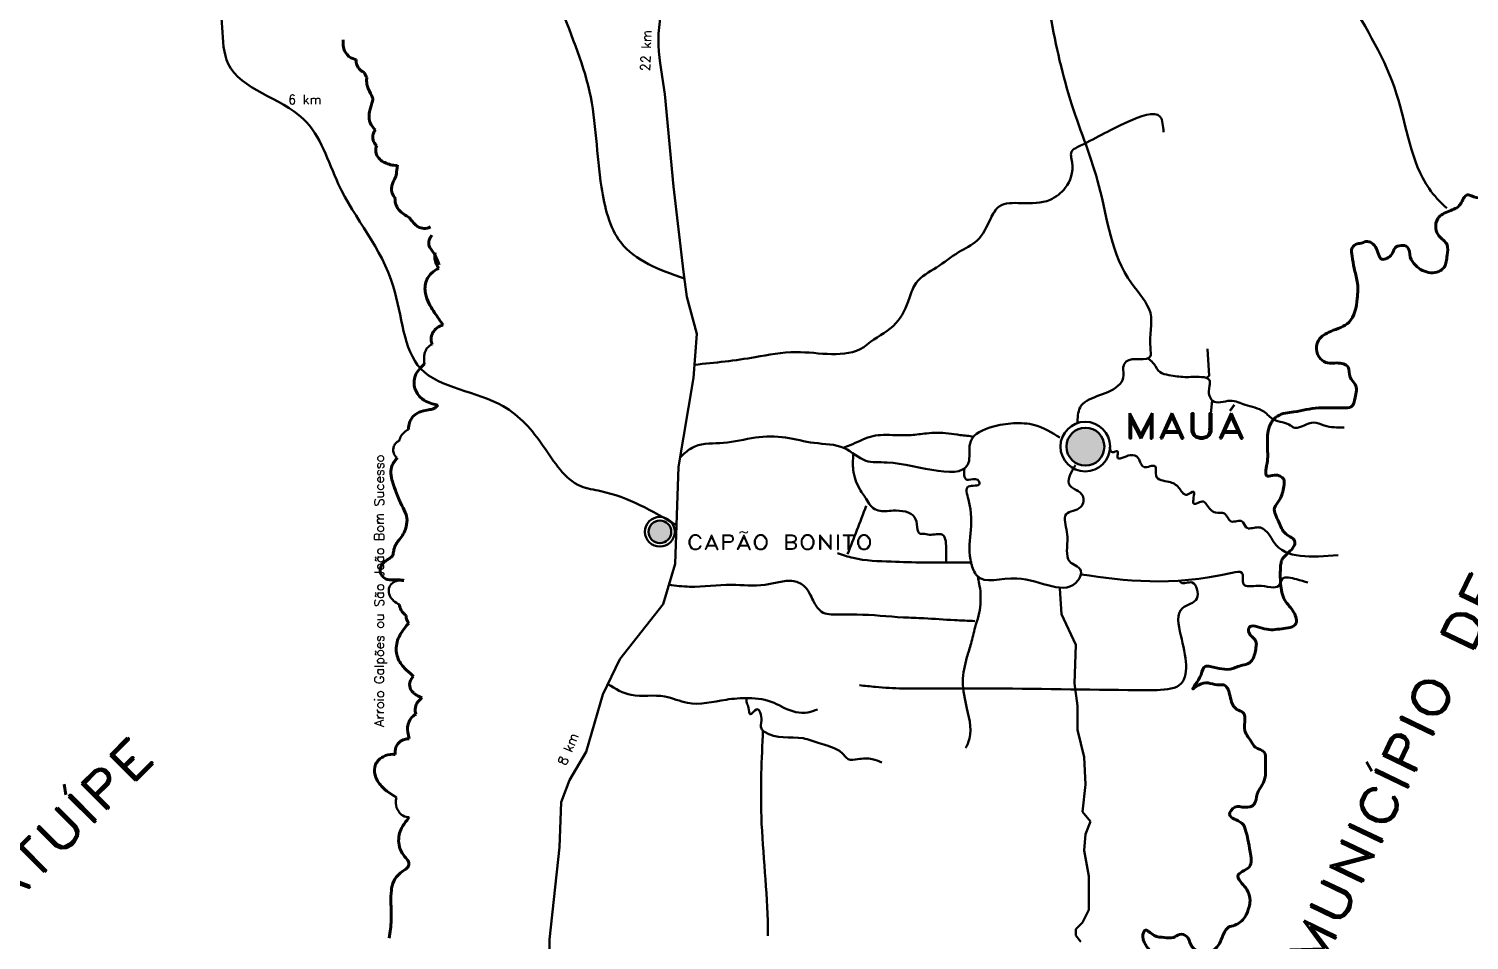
# Model space of a CAD drawing. Extents: x 15348.6 to 15438.1, y 2292.7 to 2368.6.
# Drawn here: x 15424.644 to 15428.703, y 2332.666 to 2335.233 of the extents above; entities that cross this region are included whole.
import ezdxf

# ---------------------------------------------------------------- set-up
doc = ezdxf.new("R2010")
doc.units = 0
doc.header["$LTSCALE"] = 2
doc.header["$MEASUREMENT"] = 0
doc.layers.get('0').update_dxf_attribs({"linetype": 'CONTINUOUS', "lineweight": 30})
doc.layers.add('DISTRITOS', color=1, linetype='CONTINUOUS', lineweight=40)
doc.styles.get("Standard").update_dxf_attribs({"font": 'romand.shx'})

msp = doc.modelspace()

# ---------------------------------------------------------------- hatches: boundary and pattern name
h = msp.add_hatch(color=256)
h.paths.add_polyline_path([(15427.67461660865, 2334.056286250295, 0.2379135278352119), (15427.65295365758, 2334.09923623836), (15427.6259023463, 2334.09923623836), (15427.6259023463, 2334.003084160879, 0.3886641836491266)])
h.paths.add_polyline_path([(15427.6259023463, 2334.09923623836), (15427.58946193744, 2334.09923623836, 0.2379135278351805), (15427.56779898639, 2334.056286250295, 0.4402330120910831), (15427.6259023463, 2334.003084160879)])
h.paths.add_polyline_path([(15427.6259023463, 2334.10948833971, 0.1831380799407362), (15427.58946193744, 2334.09923623836), (15427.6259023463, 2334.09923623836)])
h.paths.add_polyline_path([(15427.6259023463, 2334.10948833971), (15427.6259023463, 2334.09923623836), (15427.65295365758, 2334.09923623836, 0.1379908531525086)])
h = msp.add_hatch(color=256)
h.paths.add_polyline_path([(15426.45426954821, 2333.816349856409, 0.2379135278352119), (15426.44127177757, 2333.842119849248), (15426.42504099079, 2333.842119849248), (15426.42504099079, 2333.784428602759, 0.3886641836491266)])
h.paths.add_polyline_path([(15426.42504099079, 2333.842119849248), (15426.40317674549, 2333.842119849248, 0.2379135278351805), (15426.39017897485, 2333.816349856409, 0.4402330120910831), (15426.42504099079, 2333.784428602759)])
h.paths.add_polyline_path([(15426.42504099079, 2333.848271110058, 0.1831380799407362), (15426.40317674549, 2333.842119849248), (15426.42504099079, 2333.842119849248)])
h.paths.add_polyline_path([(15426.42504099079, 2333.848271110058), (15426.42504099079, 2333.842119849248), (15426.44127177757, 2333.842119849248, 0.1379908531525086)])

# ---------------------------------------------------------------- linework, layer by layer
for p, q in [((15426.43649312327, 2335.049156428786), (15426.42308403605, 2335.136228483872)), ((15426.46010792185, 2334.789652903085), (15426.43649312327, 2335.049156428786)), ((15426.48844576743, 2334.549022317478), (15426.46010792185, 2334.789652903085)), ((15426.49789164322, 2334.478248613355), (15426.48844576743, 2334.549022317478)), ((15426.5262294888, 2334.374447211487), (15426.49789164322, 2334.478248613355)), ((15426.51678354028, 2334.24988561337), (15426.5262294888, 2334.374447211487)), ((15427.97019748022, 2334.255907145719), (15427.96542394204, 2334.332207283361)), ((15426.47427684464, 2333.999818578747), (15426.51678354028, 2334.24988561337)), ((15427.96272248653, 2334.249933116964), (15427.97019748022, 2334.255907145719)), ((15427.9784906271, 2334.186155317359), (15427.97019748022, 2334.103306912223)), ((15426.46483089611, 2333.726160253334), (15426.47427684464, 2333.999818578747)), ((15426.431770149, 2333.612922360387), (15426.46483089611, 2333.726160253334)), ((15427.55383609421, 2333.583919104002), (15427.54930731024, 2333.656307757762)), ((15426.30897303636, 2333.457220194491), (15426.431770149, 2333.612922360387)), ((15427.59459543896, 2333.497957601169), (15427.55383609421, 2333.583919104002)), ((15427.590066655, 2333.389374683213), (15427.59459543896, 2333.497957601169)), ((15426.26174336646, 2333.358137017131), (15426.30897303636, 2333.457220194491)), ((15427.59912422293, 2333.326034637292), (15427.590066655, 2333.389374683213)), ((15426.21451369656, 2333.196678736792), (15426.26174336646, 2333.358137017131)), ((15427.59912422293, 2333.258170266557), (15427.59912422293, 2333.326034637292)), ((15427.61723950332, 2333.181257371562), (15427.59912422293, 2333.258170266557)), ((15426.16728402666, 2333.11646854159), (15426.21451369656, 2333.196678736792)), ((15427.62176835955, 2333.104344434777), (15427.61723950332, 2333.181257371562)), ((15426.14366922808, 2333.055131370609), (15426.16728402666, 2333.11646854159)), ((15427.61271071935, 2333.027431497993), (15427.62176835955, 2333.104344434777)), ((15426.13894625382, 2332.927738677949), (15426.14366922808, 2333.055131370609)), ((15427.63535478371, 2333.000285758057), (15427.61271071935, 2333.027431497993)), ((15427.62176835955, 2332.964091452072), (15427.63535478371, 2333.000285758057)), ((15427.61723950332, 2332.918848538248), (15427.62176835955, 2332.964091452072)), ((15426.11060848097, 2332.668235152248), (15426.13894625382, 2332.927738677949)), ((15427.63082592748, 2332.846459926278), (15427.61723950332, 2332.918848538248)), ((15427.63082592748, 2332.751449857396), (15427.63082592748, 2332.846459926278)), ((15427.59459543896, 2332.697158377523), (15427.61271071935, 2332.715255509621)), ((15427.61271071935, 2332.715255509621), (15427.63082592748, 2332.751449857396)), ((15427.59459543896, 2332.679061203636), (15427.59459543896, 2332.697158377523)), ((15427.60818186312, 2332.660964071538), (15427.59459543896, 2332.679061203636)), ((15426.1153313825, 2332.394576826835), (15426.11060848097, 2332.668235152248))]:
    msp.add_line(p, q)
for centre, radius in [((15427.62076393102, 2334.056554195005), 0.06983372593949355), ((15427.62120779752, 2334.056286250295), 0.05340881113119556), ((15426.42195794163, 2333.816510623235), 0.04190023556369613), ((15426.42222426153, 2333.816349856409), 0.03204528667871734)]:
    msp.add_circle(centre, radius)
msp.add_arc((15426.84267220931, 2335.200845017904), 0.424534488127235, 152.3304650294394, 188.7547670270806)
for points in [[(15428.26085607557, 2335.847539870021), (15428.18550451696, 2335.873007229889), (15428.12450941127, 2335.812073080871), (15428.02539240968, 2335.751138973641), (15427.97202175542, 2335.751138973641), (15427.88815351219, 2335.804456343585), (15427.87290475383, 2335.811464335296), (15427.80428526895, 2335.819081114371), (15427.81190964814, 2335.86478170524), (15427.81190964814, 2335.940949370619), (15427.75091454244, 2336.001883519637), (15427.65179754085, 2336.032350552357), (15427.55268053926, 2335.971416445128), (15427.51455864336, 2335.948566149693), (15427.4764366752, 2335.8800152216), (15427.46118791684, 2335.796230818936), (15427.46118791684, 2335.697212858123), (15427.499309885, 2335.621045192745), (15427.499309885, 2335.5677278228), (15427.52218302254, 2335.270673940361), (15427.58317805597, 2335.01932064879), (15427.65942192003, 2334.790817694444), (15427.75091454244, 2334.516614107439), (15427.80428526895, 2334.432829662986), (15427.80428526895, 2334.333811702172), (15427.80428526895, 2334.310961406738), (15427.73566578408, 2334.295727890377), (15427.7280414049, 2334.280494332228), (15427.7280414049, 2334.250027257719), (15427.71279264655, 2334.227176962284), (15427.60605126578, 2334.166242855055), (15427.5984268866, 2334.120542264186)], [(15427.68920193908, 2334.054599451697), (15427.69756708456, 2334.040671434872), (15427.71150896959, 2334.043457029879), (15427.71150896959, 2334.026743459837), (15427.7477579574, 2334.032314649851), (15427.77006498791, 2334.02395786483), (15427.78679527885, 2333.998887509766), (15427.8174675271, 2334.001673104774), (15427.82025593301, 2333.973817112913), (15427.85650484855, 2333.957103542871), (15427.88438869089, 2333.940389972829), (15427.90669579366, 2333.920890807779), (15427.92621449052, 2333.9292475928), (15427.92621449052, 2333.895820410926), (15427.95409826059, 2333.901391642729), (15427.96246340606, 2333.893034815919), (15427.98755884248, 2333.870750055862), (15428.01265435117, 2333.867964460855), (15428.03217297576, 2333.845679700798), (15428.06284522401, 2333.845679700798), (15428.07399877539, 2333.828966130756), (15428.10467095137, 2333.828966130756), (15428.11024769094, 2333.828966130756), (15428.13813153327, 2333.809466923917), (15428.15207349057, 2333.787182163861), (15428.33331835734, 2333.750969428769)], [(15426.96686461795, 2334.033112659426), (15426.96686461795, 2333.991257943148), (15426.98519437442, 2333.936323617586), (15427.00614264689, 2333.904932580378), (15427.01923537139, 2333.886621110664), (15427.03756512786, 2333.876157431594), (15427.07946174507, 2333.876157431594), (15427.13968804649, 2333.85784600367), (15427.14754366674, 2333.829070854887), (15427.15539928698, 2333.810759426962), (15427.16325490722, 2333.810759426962), (15427.1815846637, 2333.808143496748), (15427.21824417666, 2333.808143496748), (15427.22871831289, 2333.763672850255), (15427.22871831289, 2333.737513673476), (15427.22871831289, 2333.732281813046)], [(15426.95115337746, 2333.753209171185), (15427.0035241309, 2333.889237040878)], [(15427.60931277645, 2333.696210994613), (15428.03502135982, 2333.700735277638), (15428.06219428041, 2333.700735277638), (15428.06672306438, 2333.669065254677), (15428.10748240913, 2333.664540971653), (15428.14371296991, 2333.660016688628), (15428.16635703427, 2333.664540971653), (15428.17541467447, 2333.68263814554), (15428.21617401922, 2333.68263814554), (15428.24787572377, 2333.67358957949)], [(15426.71260733646, 2333.257354914398), (15426.70807855249, 2333.013043296762), (15426.72619376062, 2332.700867308389), (15426.72619376062, 2332.678245893267)]]:
    msp.add_spline(points, degree=3)
for points, knots in [([(15426.49099610305, 2334.529913798352), (15426.42040016432, 2334.554102329173), (15426.29712290386, 2334.600488488013), (15426.24348342157, 2334.826317754359), (15426.24275458794, 2335.059559121321), (15426.1263128442, 2335.316959966785), (15426.05824658372, 2335.578536275261), (15426.02987380788, 2335.793312147627), (15425.99599777019, 2335.90780501794), (15425.98492509966, 2335.941030820907)], [0.05370097141125501, 0.05370097141125501, 0.05370097141125501, 0.05370097141125501, 0.8348994224889744, 1.454499603248412, 2.480082285845397, 3.501962377257161, 4.582012442461687, 5.540067426309641, 5.9370794566588, 5.9370794566588, 5.9370794566588, 5.9370794566588]), ([(15428.63928079821, 2334.728569337869), (15428.62053757248, 2334.745356290971), (15428.54025777183, 2334.830210329294), (15428.51609482953, 2335.069406524784), (15428.39730339695, 2335.258700858282), (15428.30074821026, 2335.430135825265), (15428.30116690934, 2335.59878280543), (15428.2958440764, 2335.73244870189), (15428.29293577603, 2335.802499923444)], [0.4069081212601038, 0.4069081212601038, 0.4069081212601038, 0.4069081212601038, 0.6917261938683024, 1.753972072311922, 2.909610769526055, 3.230621458857567, 3.953438555079605, 4.752088590892701, 4.752088590892701, 4.752088590892701, 4.752088590892701]), ([(15426.46857589399, 2333.834656488158), (15426.40135220799, 2333.875696037605), (15426.31609466692, 2333.923757185985), (15426.16400644082, 2333.945320826911), (15426.09499646298, 2334.064236057057), (15425.97226198932, 2334.208210727107), (15425.69997883431, 2334.227268024363), (15425.69321533547, 2334.557319532547), (15425.51552999792, 2334.747039127058), (15425.44385623147, 2335.022430299763), (15425.15143518113, 2335.078634903158), (15425.21820867962, 2335.361535099813), (15425.08042988592, 2335.412944386804), (15425.015676226, 2335.437105866212)], [0.116510831778712, 0.116510831778712, 0.116510831778712, 0.116510831778712, 0.9975862801672319, 1.216534058179326, 1.7985746470835, 2.399097798110128, 3.361452440462547, 4.284265370695076, 5.518800843622384, 6.30229097230862, 7.289770348133617, 8.070407205464194, 8.76262221382009, 8.76262221382009, 8.76262221382009, 8.76262221382009]), ([(15426.51959438386, 2334.286951575382), (15426.57714302018, 2334.292722889119), (15426.67293280063, 2334.303030439602), (15426.82735977931, 2334.335401937024), (15426.9534447333, 2334.299825718222), (15427.0319613904, 2334.365670810874), (15427.09301679941, 2334.394761506468), (15427.12236943788, 2334.463897767618), (15427.14276846385, 2334.529480004548), (15427.20556089809, 2334.559762708391), (15427.25739047296, 2334.60413355414), (15427.32503974259, 2334.633940782272), (15427.34839349589, 2334.689375908159), (15427.37866526028, 2334.745068864589), (15427.44868847275, 2334.741472863774), (15427.51493424126, 2334.741122984774), (15427.57403706683, 2334.786953236729), (15427.5909779602, 2334.84026905545), (15427.57546906685, 2334.88891687252), (15427.64570801943, 2334.922576188713), (15427.70156647564, 2334.95603084384), (15427.83665826138, 2335.012310581292), (15427.84017387541, 2334.959657450454), (15427.84131223842, 2334.942608259134)], [0.09205242164664333, 0.09205242164664333, 0.09205242164664333, 0.09205242164664333, 0.7430700567469412, 1.178198589854487, 1.899841223742627, 1.989761903108711, 2.324290177853832, 2.629893127394316, 2.806932360677195, 3.076695023562424, 3.361059778551884, 3.595561379685563, 3.869977471432226, 4.024636303019423, 4.261260905721604, 4.569206613085159, 4.774254208338906, 5.053283293189748, 5.179091859864127, 5.243938230673669, 5.847241921209867, 6.193290202455632, 6.358997802031208, 6.358997802031208, 6.358997802031208, 6.358997802031208]), ([(15425.75860325854, 2334.289650719102), (15425.75845987849, 2334.29157784287), (15425.75794890997, 2334.295199454286), (15425.75750477474, 2334.303694698252), (15425.75749004501, 2334.307976533026), (15425.75858848503, 2334.316325929785), (15425.75925567338, 2334.32007877384), (15425.76245656477, 2334.328245283631), (15425.76422471878, 2334.332251148173), (15425.7713261592, 2334.339568112516), (15425.77544112133, 2334.342583831725), (15425.78013609422, 2334.344292460446)], [5.581202788110819, 5.581202788110819, 5.581202788110819, 5.581202788110819, 5.618301721359768, 5.618301721359768, 5.645104432651456, 5.645104432651456, 5.665164367573333, 5.665164367573333, 5.678974162407463, 5.678974162407463, 5.687253601711433, 5.687253601711433, 5.687253601711433, 5.687253601711433]), ([(15427.79740953555, 2334.30501331414), (15427.79853406965, 2334.304202723572), (15427.80487450864, 2334.2994535796), (15427.81745761432, 2334.287555675061), (15427.82824861536, 2334.262904900484), (15427.86323737881, 2334.256727912011), (15427.90257918086, 2334.250164250181), (15427.93759111354, 2334.254775176233), (15427.97475007249, 2334.248971307), (15427.96981856513, 2334.222559982717), (15427.96743722173, 2334.203376277696), (15427.98435662555, 2334.172218032404), (15428.02966484238, 2334.193626372439), (15428.07415083814, 2334.170298257112), (15428.12130768576, 2334.163881410858), (15428.15299847108, 2334.124123142644), (15428.18936942367, 2334.125857554536), (15428.20841057915, 2334.108227958552), (15428.23279402134, 2334.110813690922), (15428.25920445053, 2334.131452667981), (15428.30206117935, 2334.110065066879), (15428.3313562904, 2334.110215417489), (15428.35004864828, 2334.110311351839)], [0.1536526571232568, 0.1536526571232568, 0.1536526571232568, 0.1536526571232568, 0.1694101827347862, 0.2436824788226411, 0.3487048787379024, 0.4483915549514792, 0.6178407379609039, 0.7964930379002053, 0.8862703863967251, 0.9492610569211958, 1.054245665292492, 1.115477810856424, 1.304639149717621, 1.46777107658576, 1.680535737933496, 1.815063536298865, 2.004495295457185, 2.042374198768115, 2.094919121031054, 2.261063581387012, 2.380875651171626, 2.592100986110972, 2.592100986110972, 2.592100986110972, 2.592100986110972]), ([(15425.68789772412, 2334.073568551265), (15425.68863045054, 2334.077635930744), (15425.69069490109, 2334.083093680381), (15425.69541088638, 2334.090557673159), (15425.69803325705, 2334.093332302973), (15425.70633247893, 2334.100844500786), (15425.710935589, 2334.103109540469), (15425.71341758342, 2334.104711583211)], [4.330658373908729, 4.330658373908729, 4.330658373908729, 4.330658373908729, 4.347400991887826, 4.347400991887826, 4.364143609866924, 4.364143609866924, 4.405685919149124, 4.405685919149124, 4.405685919149124, 4.405685919149124]), ([(15426.47870463538, 2334.025867286725), (15426.4825336865, 2334.029618544737), (15426.49540802313, 2334.041513766705), (15426.53215330127, 2334.068574593901), (15426.60605514991, 2334.061762264178), (15426.68820831333, 2334.085631114309), (15426.77617457248, 2334.086044120215), (15426.8571751764, 2334.062282319426), (15426.94014804515, 2334.064711157362), (15426.99756988822, 2334.007982145162), (15427.1144852083, 2334.021773470185), (15427.31360306917, 2333.937651942095), (15427.28608743552, 2334.084968476156), (15427.35643881692, 2334.114398732438), (15427.41741642324, 2334.123886936652), (15427.48656143106, 2334.121089731574), (15427.52644578476, 2334.096048971892), (15427.54898622692, 2334.081897312331)], [0.3147158542140469, 0.3147158542140469, 0.3147158542140469, 0.3147158542140469, 0.3750402910219743, 0.5113246692008373, 0.8161545796484551, 1.161129749886225, 1.482515493671979, 1.790256822611703, 2.116598620440212, 2.379169176227595, 2.606814434727594, 3.476651180484993, 3.685257114168325, 3.957825730242854, 4.187809241166377, 4.415454499666376, 4.711306146130683, 4.711306146130683, 4.711306146130683, 4.711306146130683]), ([(15426.93848889927, 2334.053389286477), (15426.94514924211, 2334.055468837182), (15426.97123204574, 2334.06458393883), (15427.00413856525, 2334.08360453867), (15427.04558703327, 2334.090080907634), (15427.08389387435, 2334.088801673813), (15427.1270924957, 2334.087230061115), (15427.17909836086, 2334.095629323908), (15427.2259110989, 2334.096311579804), (15427.26965255163, 2334.088059959084), (15427.29367214871, 2334.086762155867), (15427.30593052584, 2334.084379210927)], [0.1829602606308208, 0.1829602606308208, 0.1829602606308208, 0.1829602606308208, 0.261927808884397, 0.4957714303578103, 0.6052011875934917, 0.7311356251678498, 0.9290327541256838, 1.091942692745844, 1.325821167395387, 1.453031615048331, 1.595186572783656, 1.595186572783656, 1.595186572783656, 1.595186572783656]), ([(15425.68153710379, 2334.024528114242), (15425.67947836461, 2334.026143750234), (15425.676549806, 2334.028477140332), (15425.67093539362, 2334.039080140383), (15425.66989363917, 2334.047460632152), (15425.67270689162, 2334.059071916025), (15425.67524648397, 2334.062539894464), (15425.67908415003, 2334.067155162923), (15425.68064403954, 2334.068464797281), (15425.68465753293, 2334.071679582968), (15425.68641755356, 2334.072669431078), (15425.68789772412, 2334.073568551264)], [4.211607519167373, 4.211607519167373, 4.211607519167373, 4.211607519167373, 4.218275421476225, 4.218275421476225, 4.224943323785077, 4.224943323785077, 4.231611226093928, 4.231611226093928, 4.23827912840278, 4.23827912840278, 4.252209182885057, 4.252209182885057, 4.252209182885057, 4.252209182885057]), ([(15427.28049689588, 2333.994884173831), (15427.27811453953, 2333.976037535527), (15427.28034119077, 2333.953638821207), (15427.31582379309, 2333.970707164158), (15427.32997139539, 2333.941741721294), (15427.27625374625, 2333.953980434548), (15427.31737524873, 2333.841262992547), (15427.27848061978, 2333.778094233018), (15427.3229077426, 2333.661658324517), (15427.4519198134, 2333.716169923332), (15427.5761588705, 2333.622535645135), (15427.61488816494, 2333.706421463857), (15427.59391762246, 2333.722118274339), (15427.57095814955, 2333.732459550544), (15427.56747075397, 2333.772660463126), (15427.57505797317, 2333.811382181955), (15427.55044411604, 2333.875798423464), (15427.61275877499, 2333.87437538468), (15427.62185226401, 2333.928745129821), (15427.55695250402, 2333.942508769044), (15427.57992622329, 2333.982106636147), (15427.59282406015, 2334.004337552432)], [0.08604291419276534, 0.08604291419276534, 0.08604291419276534, 0.08604291419276534, 0.2472632420557846, 0.3459515793418763, 0.3900510985047624, 0.5121147888952655, 0.6501404095681287, 1.33105315133593, 1.472236957239313, 1.897626043430836, 2.549267511132145, 2.652206593024982, 2.735904668911137, 2.807048002216512, 2.929003881473024, 3.12618338457631, 3.313763505195321, 3.490267333370959, 3.610210220998627, 3.785852710904506, 4.010687428875033, 4.010687428875033, 4.010687428875033, 4.010687428875033]), ([(15426.92281054981, 2333.756209390754), (15426.93735481771, 2333.751077073166), (15426.986149384, 2333.734976963722), (15427.06908173909, 2333.73261619171), (15427.16665806659, 2333.728891306837), (15427.24269130763, 2333.729741846362), (15427.28807362061, 2333.729683756605), (15427.30203741107, 2333.729665882832)], [0.05403487270691705, 0.05403487270691705, 0.05403487270691705, 0.05403487270691705, 0.227818620133767, 0.6343579571329531, 0.9799076755756015, 1.335185744274794, 1.49308713840186, 1.49308713840186, 1.49308713840186, 1.49308713840186]), ([(15427.31822071283, 2333.690115945192), (15427.31935719999, 2333.683271940674), (15427.32207352007, 2333.667548537611), (15427.32623767708, 2333.646793072587), (15427.32541780766, 2333.627582073044), (15427.32670570853, 2333.59506425684), (15427.31039839722, 2333.553895935724), (15427.30042447786, 2333.503678980848), (15427.28367446195, 2333.454278342822), (15427.2707366468, 2333.391696019824), (15427.28826023192, 2333.313582737791), (15427.30455522078, 2333.245796414424), (15427.28634422769, 2333.21258020004), (15427.28358227858, 2333.207542501465)], [0.09663022227157564, 0.09663022227157564, 0.09663022227157564, 0.09663022227157564, 0.1750825079130402, 0.2768462346543977, 0.334411443323274, 0.3919766519921503, 0.643322988651484, 0.8213438815489973, 0.9716058902908203, 1.234229451993165, 1.525281773798128, 1.885352302955448, 1.949724990416897, 1.949724990416897, 1.949724990416897, 1.949724990416897]), ([(15425.68809167724, 2333.61134611056), (15425.68288394912, 2333.613641738094), (15425.67634271474, 2333.617834920169), (15425.66810234611, 2333.625610401346), (15425.66502997146, 2333.62904614324), (15425.66070517904, 2333.636859545057), (15425.65917252336, 2333.639849221167), (15425.65762463253, 2333.648858790006), (15425.65750739556, 2333.654862132636), (15425.66253574763, 2333.667004858594), (15425.66743268936, 2333.671830314014), (15425.67561024978, 2333.676814982837), (15425.6789127535, 2333.677659725532), (15425.68665634583, 2333.67922510813), (15425.68959350437, 2333.678979030873), (15425.69492951229, 2333.678745389797), (15425.69715116744, 2333.678528893427), (15425.69962873637, 2333.678313845251), (15425.70007498583, 2333.678275512761), (15425.70050782153, 2333.678239589769)], [2.195051045542679, 2.195051045542679, 2.195051045542679, 2.195051045542679, 2.227052568680593, 2.227052568680593, 2.252210841337551, 2.252210841337551, 2.264638321008194, 2.264638321008194, 2.274116593696571, 2.274116593696571, 2.283594866384948, 2.283594866384948, 2.293073139073325, 2.293073139073325, 2.312055121588331, 2.312055121588331, 2.331037104103337, 2.331037104103337, 2.335355349986565, 2.335355349986565, 2.335355349986565, 2.335355349986565]), ([(15426.44773109216, 2333.667590924486), (15426.46712306504, 2333.664439770235), (15426.52548597194, 2333.657528773873), (15426.61565474077, 2333.672014053664), (15426.70074990803, 2333.660884554849), (15426.7577317694, 2333.675467560024), (15426.79722545915, 2333.681702722081), (15426.83156990449, 2333.665543842311), (15426.84606123905, 2333.639525986127), (15426.85771282165, 2333.614274274306), (15426.87757175177, 2333.583071166833), (15426.91563948419, 2333.583211159586), (15426.94840315473, 2333.583124253801), (15427.01078920441, 2333.58376021194), (15427.08372902805, 2333.575622307896), (15427.17552931088, 2333.572761412998), (15427.24264252476, 2333.5675901627), (15427.29068514076, 2333.565641854993), (15427.30989295905, 2333.564862906144)], [0.1970956517888149, 0.1970956517888149, 0.1970956517888149, 0.1970956517888149, 0.4186906366133898, 0.8632258166635667, 1.218503613016162, 1.369462063992546, 1.527670673972364, 1.660048641204082, 1.766722589244068, 1.854921505675081, 1.981227084018681, 2.151584420372855, 2.240404005634345, 2.35882984696964, 2.85315715625029, 3.070495064979255, 3.396762970212588, 3.614100878941494, 3.614100878941494, 3.614100878941494, 3.614100878941494]), ([(15426.98433625329, 2333.38403504803), (15426.99942363554, 2333.382444578638), (15427.04007658946, 2333.3781590586), (15427.11711575092, 2333.373459721616), (15427.19567572234, 2333.37519062179), (15427.26211526858, 2333.374952215613), (15427.4370433713, 2333.375187684427), (15427.62528510941, 2333.371568116747), (15427.81066823459, 2333.369737452242), (15427.92477086345, 2333.374583727756), (15427.89538783444, 2333.500778711015), (15427.8717340081, 2333.604707479647), (15427.94067898988, 2333.617451303456), (15427.93775255535, 2333.654123473341), (15427.92305800502, 2333.682685569639), (15427.893401777, 2333.665823278523), (15427.88780990963, 2333.676667575024), (15427.88711851595, 2333.67881129203)], [0, 0, 0, 0, 0.1715330342546656, 0.4621957887854763, 0.8718361487248502, 1.059588093841495, 1.213203296905403, 2.85185372644653, 3.124947390521664, 3.402790652495474, 3.9316561963804, 4.222030371922922, 4.406596115903343, 4.508903902697258, 4.594191093572661, 4.713669826930484, 4.738267462721018, 4.738267462721018, 4.738267462721018, 4.738267462721018]), ([(15426.27556189164, 2333.387126916578), (15426.29660351419, 2333.373497529652), (15426.34600939539, 2333.345567985608), (15426.42833267614, 2333.363012339749), (15426.51244016995, 2333.321531713624), (15426.59378550731, 2333.343633007566), (15426.67472447195, 2333.350252998736), (15426.73243202843, 2333.342570965226), (15426.78200101399, 2333.313650900135), (15426.82703883676, 2333.299941807991), (15426.85763712664, 2333.312498009383), (15426.86658707526, 2333.316170677295)], [0.06903724403787001, 0.06903724403787001, 0.06903724403787001, 0.06903724403787001, 0.3434253711750548, 0.7022661014049345, 0.9507663345032367, 1.36182376107174, 1.601388275229975, 1.879231508206888, 1.993706689686733, 2.254792135124376, 2.362731182125815, 2.362731182125815, 2.362731182125815, 2.362731182125815]), ([(15426.66572511362, 2333.347906271149), (15426.66566110935, 2333.343097155677), (15426.6664653897, 2333.333902075288), (15426.67341268935, 2333.321201961227), (15426.67328532678, 2333.291290357445), (15426.70081569279, 2333.33291831318), (15426.71178995496, 2333.285677518776), (15426.70346831722, 2333.263879035925), (15426.74438563318, 2333.229172368535), (15426.80703284824, 2333.24564686753), (15426.87259265221, 2333.219606240224), (15426.91051606054, 2333.209605631079), (15426.93784834861, 2333.193506862009), (15426.95060430652, 2333.17019607762), (15426.9853353833, 2333.177743710301), (15427.0168994374, 2333.179052954428), (15427.03873040067, 2333.170428352777), (15427.0477396624, 2333.16686912854)], [0.06530442888171172, 0.06530442888171172, 0.06530442888171172, 0.06530442888171172, 0.1193590583433775, 0.1732852801105123, 0.2435938087931558, 0.3289046767816275, 0.4587837064962766, 0.5440400642435602, 0.5922926428888113, 1.00757225745533, 1.185756333190015, 1.385513001860515, 1.447034899164396, 1.543539833831743, 1.645950059989899, 1.799565263053806, 1.907504101419015, 1.907504101419015, 1.907504101419015, 1.907504101419015]), ([(15425.71566373414, 2333.012048171858), (15425.71055207197, 2333.012058742098), (15425.70357580724, 2333.013517951517), (15425.69244904535, 2333.020030967481), (15425.68878558341, 2333.02409354017), (15425.6807539879, 2333.035768665834), (15425.67858071975, 2333.043391022908), (15425.67763328726, 2333.056863928006), (15425.67795654563, 2333.062319252518), (15425.67984863628, 2333.06830783359)], [1.625040415028123, 1.625040415028123, 1.625040415028123, 1.625040415028123, 1.643036701552784, 1.643036701552784, 1.661032988077445, 1.661032988077445, 1.696625078728389, 1.696625078728389, 1.718414706503493, 1.718414706503493, 1.718414706503493, 1.718414706503493])]:
    msp.add_open_spline(points, degree=3, knots=knots)
at = {"layer": 'DISTRITOS'}
for points, knots in [([(15425.5663502954, 2335.147152379972), (15425.56093146123, 2335.148199517576), (15425.55338594968, 2335.149899778275), (15425.5380503423, 2335.161938547444), (15425.53386913923, 2335.170149427001), (15425.52992667437, 2335.183537761348), (15425.52960489921, 2335.18925212214), (15425.52950686958, 2335.197387667042), (15425.52961458326, 2335.200237500144), (15425.52974678654, 2335.202824239192)], [10.37317955710378, 10.37317955710378, 10.37317955710378, 10.37317955710378, 10.4094729324208, 10.4094729324208, 10.44576630773781, 10.44576630773781, 10.48205968305483, 10.48205968305483, 10.50445303139461, 10.50445303139461, 10.50445303139461, 10.50445303139461]), ([(15425.58962748581, 2335.110453773046), (15425.58631408195, 2335.111728118047), (15425.58204114225, 2335.113549646098), (15425.57329793222, 2335.121543484649), (15425.56987337539, 2335.127035515424), (15425.56668169476, 2335.136278049099), (15425.56631334138, 2335.140265382211), (15425.56624482198, 2335.144845114373), (15425.56628220357, 2335.146037913446), (15425.5663502954, 2335.147152379972)], [10.15463318376869, 10.15463318376869, 10.15463318376869, 10.15463318376869, 10.17195375768259, 10.17195375768259, 10.18651838553721, 10.18651838553721, 10.20108301339182, 10.20108301339182, 10.20678031862359, 10.20678031862359, 10.20678031862359, 10.20678031862359]), ([(15425.62063398758, 2334.949119229556), (15425.6151630252, 2334.95366915434), (15425.60906286512, 2334.961197120551), (15425.6030409852, 2334.976361955226), (15425.60236877249, 2334.983920273088), (15425.60301107188, 2334.996819191777), (15425.60422708673, 2335.002363008072), (15425.60888384139, 2335.019933977402), (15425.61250105486, 2335.029732787033), (15425.61337676728, 2335.038130618121), (15425.61301830338, 2335.039314432038), (15425.60610486613, 2335.052609033329), (15425.60060440515, 2335.060988704801), (15425.59622183241, 2335.078716057313), (15425.59548010092, 2335.08452701353), (15425.59589238598, 2335.092618148438), (15425.59612202956, 2335.094700760642), (15425.59637498925, 2335.096391570312)], [9.466868896197148, 9.466868896197148, 9.466868896197148, 9.466868896197148, 9.509399755739716, 9.509399755739716, 9.551930615282284, 9.551930615282284, 9.594461474824852, 9.594461474824852, 9.702871178977386, 9.702871178977386, 9.81128088312992, 9.81128088312992, 9.89746768755386, 9.89746768755386, 9.932218086047694, 9.932218086047694, 9.943283196922774, 9.943283196922774, 9.943283196922774, 9.943283196922774]), ([(15428.05168442759, 2332.132863098907), (15428.06501076207, 2332.152441469423), (15428.09504983008, 2332.196573335118), (15428.07331418233, 2332.261197660797), (15428.05200796373, 2332.303416324772), (15428.05020221836, 2332.331478205285), (15428.05060773817, 2332.359227496082), (15428.05078649481, 2332.38886459068), (15428.04930332528, 2332.427008481077), (15428.03258955306, 2332.457151076295), (15428.02416472371, 2332.486335533828), (15428.00797905979, 2332.500282155893), (15427.98718880025, 2332.516590267743), (15427.96465524761, 2332.488635646114), (15427.92716235431, 2332.503134041381), (15427.90804499878, 2332.45531222079), (15427.88506911176, 2332.494660932151), (15427.88243301645, 2332.52245019364), (15427.86234475478, 2332.540238936833), (15427.84727557801, 2332.56314898027), (15427.81007943664, 2332.561362232279), (15427.82472125409, 2332.611695070523), (15427.79749373867, 2332.641720590816), (15427.77961229749, 2332.669501549205), (15427.78840398343, 2332.704626232134), (15427.81499807391, 2332.672791325472), (15427.8416274206, 2332.675072357675), (15427.86833654004, 2332.668967028606), (15427.88577343389, 2332.686026706092), (15427.9118490422, 2332.678021446662), (15427.91630393415, 2332.644395018046), (15427.95372564621, 2332.623837769622), (15427.98773303835, 2332.638690217105), (15428.00655337596, 2332.666896275433), (15428.01337838831, 2332.702481841301), (15428.0489093253, 2332.707880247788), (15428.07243494081, 2332.727764174611), (15428.08146682024, 2332.755283327468), (15428.08719315025, 2332.781741523234), (15428.07983235183, 2332.807547189), (15428.06242624505, 2332.824668855201), (15428.03905996203, 2332.853629285129), (15428.09586047761, 2332.866663650015), (15428.08442498259, 2332.91350755373), (15428.08077022928, 2332.945681881638), (15428.07349354665, 2332.972921078867), (15428.06472468158, 2333.003446137488), (15428.0149048202, 2333.010328059443), (15428.04259634284, 2333.047823083483), (15428.06932242049, 2333.037109599816), (15428.10288840748, 2333.045230633274), (15428.10168059796, 2333.079587123822), (15428.12079859219, 2333.101734158456), (15428.13165969001, 2333.134796816435), (15428.12665406083, 2333.164003749026), (15428.1305461863, 2333.201621296648), (15428.10068132482, 2333.204015991195), (15428.08991975257, 2333.223459714214), (15428.07947080784, 2333.237803905248), (15428.06601762684, 2333.260179293739), (15428.07302681814, 2333.283981083067), (15428.06751449452, 2333.310771280335), (15428.04392707937, 2333.314193190207), (15428.03170954108, 2333.336228831842), (15428.02845265085, 2333.360435268709), (15428.0178146614, 2333.387782118445), (15427.98433198195, 2333.38220078778), (15427.9576693243, 2333.401717117889), (15427.90819144045, 2333.358740286676), (15427.950038318, 2333.407237154824), (15427.95237543574, 2333.439560156571), (15427.99164575027, 2333.43492515217), (15428.02178747225, 2333.422636190205), (15428.05647109855, 2333.440955838207), (15428.08145287621, 2333.440784591508), (15428.09850482168, 2333.465917875784), (15428.10144379036, 2333.485803665782), (15428.10448422644, 2333.513978470578), (15428.08036986643, 2333.523010734388), (15428.08046099566, 2333.56030903713), (15428.13293287693, 2333.536377224561), (15428.16750150763, 2333.543208975258), (15428.22380896366, 2333.548129625725), (15428.20929199255, 2333.596587681648), (15428.17755238887, 2333.621447863799), (15428.17002921609, 2333.671955801852), (15428.16964602425, 2333.708735270205), (15428.17379132002, 2333.741785053707), (15428.19301980668, 2333.756881035708), (15428.20803784756, 2333.77173946552), (15428.21596962371, 2333.796304188759), (15428.1775691344, 2333.808470807395), (15428.16819542358, 2333.844775859388), (15428.14518997683, 2333.881135054416), (15428.17419642222, 2333.90953817413), (15428.17867525395, 2333.936954611351), (15428.18440994596, 2333.969197388409), (15428.15712783896, 2333.980012159553), (15428.12160871998, 2333.964596482105), (15428.13807973956, 2334.02049810472), (15428.13376424571, 2334.046519472253), (15428.13409401621, 2334.081683000871), (15428.13508637153, 2334.114365098598), (15428.16517367002, 2334.150343585146), (15428.21746163666, 2334.15305655167), (15428.26640502873, 2334.167677089879), (15428.31377128792, 2334.165088979607), (15428.34291268869, 2334.166177951592), (15428.37507650578, 2334.164065173793), (15428.38219149322, 2334.198197290963), (15428.38894489004, 2334.230095570621), (15428.36126594734, 2334.250762348638), (15428.36852357961, 2334.286827994309), (15428.33091965299, 2334.294231034365), (15428.30454272533, 2334.288866391948), (15428.27927265802, 2334.303415612772), (15428.26925690567, 2334.329739447851), (15428.27760241175, 2334.363388174585), (15428.31622896584, 2334.385370525652), (15428.37561245667, 2334.400526882282), (15428.38795640807, 2334.467257481859), (15428.39025110071, 2334.518569855798), (15428.37761596993, 2334.558136404526), (15428.37399940814, 2334.588590369105), (15428.36815632227, 2334.615953409994), (15428.38564090937, 2334.629312380252), (15428.39929827719, 2334.628401558514), (15428.41529025119, 2334.639104553053), (15428.44713267467, 2334.622440903402), (15428.44654287527, 2334.572660299545), (15428.4875384477, 2334.593433551997), (15428.49065247934, 2334.623494142038), (15428.5363815383, 2334.627234160469), (15428.5330957702, 2334.589120671802), (15428.54972960025, 2334.566761555673), (15428.57606724598, 2334.547317293074), (15428.61001899918, 2334.542409350533), (15428.63824214462, 2334.564354934559), (15428.63906526385, 2334.593344883427), (15428.64607814568, 2334.628916247604), (15428.61726539299, 2334.645526245622), (15428.60587139789, 2334.67241477224), (15428.61141822763, 2334.705399029708), (15428.64659246165, 2334.7200610574), (15428.68002113835, 2334.731977598815), (15428.69009326451, 2334.770282275466), (15428.72182226667, 2334.757347989007), (15428.7512605091, 2334.751515578153), (15428.76901051724, 2334.774681330174), (15428.76919258728, 2334.797953816609), (15428.77999430436, 2334.829765820652), (15428.75707706841, 2334.850696074502), (15428.72168369639, 2334.856317297193), (15428.78078157039, 2334.858959164898), (15428.79508127702, 2334.891106053884), (15428.84644903603, 2334.904629332932), (15428.85232868057, 2334.959537226074), (15428.84667730417, 2335.008753757747), (15428.83417148772, 2335.034859883484), (15428.8296797077, 2335.051537704784)], [0, 0, 0, 0, 0.2557957692215939, 0.5765926497082942, 0.6932739643106359, 0.7913638529053204, 0.8888527772341634, 1.008005717947938, 1.127651164448859, 1.312772887160947, 1.395280380713978, 1.456586809253537, 1.563359655661071, 1.617554742383078, 1.809676630665742, 1.8943126689224, 2.033085301103465, 2.111950166886187, 2.235501534784899, 2.312134370430444, 2.414989100473211, 2.545425675923825, 2.73923482313114, 2.855916137733482, 2.924431165141974, 3.036039586483019, 3.14661192342092, 3.244198258644729, 3.316920252350974, 3.395851996847136, 3.492756570450794, 3.667550520230362, 3.784316322700868, 3.877529074220857, 4.052234488913978, 4.120804326858477, 4.259607305448074, 4.376288620050421, 4.442179452790732, 4.565692955072548, 4.65032899332917, 4.737681553810996, 4.891726823380731, 5.054569527718746, 5.186351193199398, 5.275680179642899, 5.372584753246556, 5.532734763700993, 5.625947515220926, 5.734376776580714, 5.837231506623481, 5.950331223011299, 6.061880837741902, 6.164653298168003, 6.327134782009648, 6.414467254077358, 6.526075675418389, 6.580255647107929, 6.658391026719664, 6.731069456922375, 6.861054575947952, 6.929569603356443, 7.002291673081593, 7.095504286216499, 7.184833272660027, 7.302036576120719, 7.345408280664578, 7.540881306146648, 7.643144524910809, 7.817849793543019, 7.914754367146702, 7.968968997826596, 8.208495397548432, 8.266878298783665, 8.404017974672715, 8.458197946362233, 8.5921914260275, 8.635519799036034, 8.759071166934781, 8.81323171825509, 8.976235925884144, 9.160565670195727, 9.321739174744662, 9.442849452877855, 9.605389367946453, 9.78404734083347, 9.979025019371848, 10.03426011635762, 10.14945679574804, 10.2340928340047, 10.27875732722646, 10.40926588806703, 10.5597883597462, 10.71273188164137, 10.81495036240693, 10.9622955896267, 11.03812015733196, 11.14489300373951, 11.22156252645745, 11.38404384017976, 11.53569314570961, 11.57902151871811, 11.77669401693911, 11.89189069632954, 12.07070631082744, 12.33451896990413, 12.4754770096718, 12.59474919716751, 12.68216632996851, 12.78886760433937, 12.92968490167675, 13.02289751481171, 13.13336787559254, 13.26026627045071, 13.35785260567446, 13.44524958056428, 13.5619308951666, 13.65125988161013, 13.81384524378246, 14.03201137693884, 14.2958184879705, 14.47996415831641, 14.62448953582033, 14.75327844751348, 14.83993519353055, 14.90933673592925, 14.96462292106383, 14.98886356029309, 15.11985696384942, 15.26521382425489, 15.38641717243823, 15.45909560264099, 15.58966083109928, 15.7027605474871, 15.80497902825266, 15.89822188430155, 16.07204654356391, 16.1414480859626, 16.27544156562787, 16.3837624981492, 16.51425570187066, 16.59676335176377, 16.7072337125446, 16.84856743031109, 16.98990123934552, 17.11345260724421, 17.15815649025818, 17.34248623456976, 17.39666620625927, 17.46255703899961, 17.6037910022136, 17.73429956305413, 17.77900348728929, 17.91311517755213, 18.05191826234955, 18.21738294318933, 18.4197576483972, 18.59442259253256, 18.77559481588206, 18.77559481588206, 18.77559481588206, 18.77559481588206]), ([(15425.62412850513, 2334.904619407443), (15425.62142073168, 2334.906831343469), (15425.61803299685, 2334.910114299104), (15425.61289693699, 2334.921240096718), (15425.61234720927, 2334.927964875557), (15425.61390958863, 2334.937730833238), (15425.61552877655, 2334.941144315791), (15425.61825796603, 2334.945987381413), (15425.61948780398, 2334.947673333186), (15425.62063398758, 2334.949119229551)], [9.243112886730513, 9.243112886730513, 9.243112886730513, 9.243112886730513, 9.254055604578634, 9.254055604578634, 9.264998322426754, 9.264998322426754, 9.275941040274875, 9.275941040274875, 9.285342798520412, 9.285342798520412, 9.285342798520412, 9.285342798520412]), ([(15425.68277433791, 2334.849294324669), (15425.673846822, 2334.848092203591), (15425.66883566637, 2334.849413512502), (15425.65782404958, 2334.851926056287), (15425.65231637247, 2334.853719792449), (15425.64210906842, 2334.858618679264), (15425.63739847122, 2334.861317616863), (15425.62891619114, 2334.869518540722), (15425.62494395244, 2334.8744478751), (15425.62094963703, 2334.887697661567), (15425.62102914797, 2334.895465917767), (15425.6232872896, 2334.902546147942), (15425.62369941214, 2334.903623487529), (15425.62412850513, 2334.904619407443)], [8.919160227384905, 8.919160227384905, 8.919160227384905, 8.919160227384905, 8.954303111554664, 8.954303111554664, 8.989445995724422, 8.989445995724422, 9.018359474127887, 9.018359474127887, 9.040250766952633, 9.040250766952633, 9.058148092372928, 9.058148092372928, 9.061696626530368, 9.061696626530368, 9.061696626530368, 9.061696626530368]), ([(15425.6761345082, 2334.755777701516), (15425.67457715895, 2334.757682655862), (15425.67187008481, 2334.760628185936), (15425.66706986612, 2334.77092621977), (15425.66577508287, 2334.777144956362), (15425.66583255623, 2334.786851479741), (15425.66672691847, 2334.790855113229), (15425.67014824224, 2334.802090152926), (15425.67312047648, 2334.806770883719), (15425.6761793774, 2334.812945948624), (15425.67684400357, 2334.814774646108), (15425.6783336969, 2334.81975936373), (15425.67892068347, 2334.822431635627), (15425.68046786951, 2334.831588051648), (15425.68097477765, 2334.839017817694), (15425.68273632512, 2334.849079584634), (15425.68275523661, 2334.849186820173), (15425.68277433791, 2334.849294324671)], [8.216220656741083, 8.216220656741083, 8.216220656741083, 8.216220656741083, 8.239351839172588, 8.239351839172588, 8.257861724186334, 8.257861724186334, 8.27637160920008, 8.27637160920008, 8.3208660673584, 8.3208660673584, 8.36536052551672, 8.36536052551672, 8.409854983675041, 8.409854983675041, 8.498843899991682, 8.498843899991682, 8.499800093239248, 8.499800093239248, 8.499800093239248, 8.499800093239248]), ([(15425.77612661875, 2334.67592229549), (15425.77275515229, 2334.673957353157), (15425.76810659652, 2334.671765842199), (15425.75554089487, 2334.670425601574), (15425.74953395626, 2334.671744887034), (15425.7405915445, 2334.67550018037), (15425.73738586979, 2334.677798000164), (15425.7287514128, 2334.684940606924), (15425.72546129084, 2334.689467137386), (15425.7195384143, 2334.696885925232), (15425.71744790207, 2334.699439356831), (15425.71470587914, 2334.702066728835), (15425.71310228644, 2334.703277242934), (15425.70730532971, 2334.707062043128), (15425.70231223559, 2334.709847185396), (15425.69236984728, 2334.717561297119), (15425.68751006549, 2334.72156458637), (15425.67990193707, 2334.733319104585), (15425.67728305466, 2334.74069668631), (15425.67599718417, 2334.75048089658), (15425.67611811693, 2334.753705789513), (15425.6761345082, 2334.755777701516)], [7.813826300340469, 7.813826300340469, 7.813826300340469, 7.813826300340469, 7.8325750614902, 7.8325750614902, 7.851323822639931, 7.851323822639931, 7.870072583789662, 7.870072583789662, 7.913732994015914, 7.913732994015914, 7.957393404242167, 7.957393404242167, 8.001053814468419, 8.001053814468419, 8.058729937924786, 8.058729937924786, 8.097552612745217, 8.097552612745217, 8.124352969729786, 8.124352969729786, 8.147079741387167, 8.147079741387167, 8.147079741387167, 8.147079741387167]), ([(15425.80026808034, 2334.568371269517), (15425.78564625857, 2334.604628254504), (15425.78120810628, 2334.606435488356), (15425.77306657761, 2334.617540759957), (15425.77069734275, 2334.624783875016), (15425.77081113517, 2334.635938390196), (15425.77229062605, 2334.639915469694), (15425.77493317213, 2334.645606419178), (15425.77623452538, 2334.647497971293), (15425.77822574162, 2334.650190253349), (15425.77900144818, 2334.651130022557), (15425.77972847325, 2334.651970957607)], [7.234694943489287, 7.234694943489287, 7.234694943489287, 7.234694943489287, 7.248417471602719, 7.248417471602719, 7.257450370155568, 7.257450370155568, 7.266483268708416, 7.266483268708416, 7.275516167261265, 7.275516167261265, 7.282070803338829, 7.282070803338829, 7.282070803338829, 7.282070803338829]), ([(15425.79882014818, 2334.559105257339), (15425.79382493889, 2334.566131417179), (15425.7892747359, 2334.575133797096), (15425.78720326463, 2334.591451525798), (15425.78751985961, 2334.597704782802), (15425.78865261951, 2334.603229982511)], [6.994885095146986, 6.994885095146986, 6.994885095146986, 6.994885095146986, 7.053845868796641, 7.053845868796641, 7.085888657909865, 7.085888657909865, 7.085888657909865, 7.085888657909865]), ([(15425.81146724907, 2334.399275634809), (15425.80266773231, 2334.411207940771), (15425.7959934492, 2334.420613361629), (15425.77870817808, 2334.446469938121), (15425.76886080092, 2334.461832689724), (15425.76038236363, 2334.49069538354), (15425.75869470541, 2334.502621059159), (15425.7639762423, 2334.525962196445), (15425.77004791208, 2334.536240346366), (15425.78415050087, 2334.55034767489), (15425.79227797668, 2334.555468912221), (15425.79882014818, 2334.559105257338)], [6.262993830699705, 6.262993830699705, 6.262993830699705, 6.262993830699705, 6.416237696378474, 6.416237696378474, 6.569481562057241, 6.569481562057241, 6.656274170966159, 6.656274170966159, 6.729007578427812, 6.729007578427812, 6.790681792309791, 6.790681792309791, 6.790681792309791, 6.790681792309791]), ([(15425.78013609422, 2334.344292460446), (15425.77877401141, 2334.347866888183), (15425.77724948693, 2334.352775852778), (15425.77732561339, 2334.365596558855), (15425.77928097905, 2334.37192968526), (15425.7842713452, 2334.381365023972), (15425.7873294096, 2334.385082540571), (15425.79511227133, 2334.392340344167), (15425.80036068095, 2334.395674544063), (15425.80807804045, 2334.398425380526), (15425.80983729333, 2334.398911437879), (15425.81146724907, 2334.399275634809)], [5.921939372072264, 5.921939372072264, 5.921939372072264, 5.921939372072264, 5.942611617949705, 5.942611617949705, 5.963283863827146, 5.963283863827146, 5.983956109704588, 5.983956109704588, 6.010746672356579, 6.010746672356579, 6.019050178159672, 6.019050178159672, 6.019050178159672, 6.019050178159672]), ([(15425.79654295392, 2334.173542248463), (15425.78741399933, 2334.175570409444), (15425.77482666143, 2334.177655982483), (15425.75212536823, 2334.189929570457), (15425.74272460368, 2334.19863948894), (15425.73153798206, 2334.218319453451), (15425.72853146136, 2334.229539028007), (15425.73017153854, 2334.250169822396), (15425.73364304792, 2334.259206436551), (15425.74162771571, 2334.271833641007), (15425.74591631468, 2334.276364228964), (15425.75380701903, 2334.284506533313), (15425.75719982718, 2334.287880778557), (15425.75860325854, 2334.289650719096)], [5.116542402129233, 5.116542402129233, 5.116542402129233, 5.116542402129233, 5.213078487606863, 5.213078487606863, 5.280111438036627, 5.280111438036627, 5.347144388466392, 5.347144388466392, 5.394927249160972, 5.394927249160972, 5.442710109855552, 5.442710109855552, 5.499664720635325, 5.499664720635325, 5.499664720635325, 5.499664720635325]), ([(15425.71341758342, 2334.104711583211), (15425.71378355744, 2334.107454808485), (15425.71391340145, 2334.112400136478), (15425.71643627738, 2334.124237341969), (15425.71841756147, 2334.130603091184), (15425.72696913701, 2334.142703182853), (15425.73214036044, 2334.146698604177), (15425.74600913566, 2334.154929933237), (15425.75412066545, 2334.156826151527), (15425.76771473885, 2334.159736872209), (15425.77326690209, 2334.160460711285), (15425.7822344334, 2334.162203111947), (15425.78479146238, 2334.16306927955), (15425.78920062992, 2334.165649313712), (15425.79283565411, 2334.168810161808), (15425.79609913178, 2334.172957334457), (15425.79632326682, 2334.173249162416), (15425.79654295393, 2334.173542248463)], [4.491408006415341, 4.491408006415341, 4.491408006415341, 4.491408006415341, 4.537363688925997, 4.537363688925997, 4.569243668002829, 4.569243668002829, 4.601123647079661, 4.601123647079661, 4.661755554854848, 4.661755554854848, 4.722387462630034, 4.722387462630034, 4.794880430818514, 4.794880430818514, 4.867373399006994, 4.867373399006994, 4.872814718635958, 4.872814718635958, 4.872814718635958, 4.872814718635958]), ([(15425.70023471715, 2333.67909533181), (15425.69941003807, 2333.679607934633), (15425.69309701129, 2333.681691642273), (15425.67823348415, 2333.68117954147), (15425.67469810063, 2333.680961822121), (15425.66860820521, 2333.680700791403), (15425.66614375942, 2333.680596728891), (15425.66107729383, 2333.680813308424), (15425.65899757352, 2333.680825938146), (15425.65280645967, 2333.68244568752), (15425.64976460041, 2333.683189993481), (15425.64163596701, 2333.689141689867), (15425.63711886869, 2333.69439043114), (15425.63337489155, 2333.707078819748), (15425.63424425919, 2333.713171062401), (15425.63681521923, 2333.720945243855), (15425.63835467355, 2333.723231311407), (15425.64225033693, 2333.728571986524), (15425.64402193302, 2333.729909721926), (15425.64710670035, 2333.732485851896), (15425.64841941979, 2333.733443317103), (15425.65328623871, 2333.736903274143), (15425.65676450627, 2333.739122646288), (15425.66335437569, 2333.743732792881), (15425.66635931397, 2333.746084859527), (15425.67025117641, 2333.749806714244), (15425.66930650535, 2333.748684892348), (15425.66995257378, 2333.750758495603), (15425.67036603044, 2333.753937955447), (15425.67197152029, 2333.763764632592), (15425.67322436321, 2333.769482038777), (15425.67782171208, 2333.780088694354), (15425.68055220177, 2333.784254969592), (15425.68949823697, 2333.796698366442), (15425.69332502621, 2333.800851333626), (15425.70006518327, 2333.811889057939), (15425.70277960659, 2333.81758992995), (15425.70798325643, 2333.83233255092), (15425.70979783343, 2333.842052753404), (15425.70950080261, 2333.856965666414), (15425.70792797761, 2333.862945714923), (15425.70131948625, 2333.878898219485), (15425.69640613321, 2333.887938886955), (15425.68564741158, 2333.909628429737), (15425.68068947892, 2333.92212972238), (15425.67390572055, 2333.941971839229), (15425.67155415947, 2333.949284434388), (15425.66677991885, 2333.964336667955), (15425.66433894806, 2333.971702956315), (15425.66349107999, 2333.988274347264), (15425.6649979026, 2333.997320275594), (15425.67079387102, 2334.010382872128), (15425.67420250161, 2334.01486182203), (15425.67872388476, 2334.020823665802), (15425.68028975101, 2334.02280932867), (15425.68153710378, 2334.024528114239)], [2.591557996453525, 2.591557996453525, 2.591557996453525, 2.591557996453525, 2.705984136582378, 2.705984136582378, 2.737466778300314, 2.737466778300314, 2.760058709747532, 2.760058709747532, 2.774408935575968, 2.774408935575968, 2.782616653660573, 2.782616653660573, 2.789388633397168, 2.789388633397168, 2.796160613133764, 2.796160613133764, 2.802932592870359, 2.802932592870359, 2.81729843934004, 2.81729843934004, 2.831664285809721, 2.831664285809721, 2.871488170833128, 2.871488170833128, 2.911312055856535, 2.911312055856535, 2.964190670685002, 2.964190670685002, 3.017069285513468, 3.017069285513468, 3.052747273387426, 3.052747273387426, 3.088425261261384, 3.088425261261384, 3.180835919918331, 3.180835919918331, 3.273246578575279, 3.273246578575279, 3.410197496649048, 3.410197496649048, 3.529541583284112, 3.529541583284112, 3.648885669919175, 3.648885669919175, 3.783574246463744, 3.783574246463744, 3.875166625486138, 3.875166625486138, 3.936861855194546, 3.936861855194546, 3.980518479790348, 3.980518479790348, 4.02417510438615, 4.02417510438615, 4.053866359968574, 4.053866359968574, 4.053866359968574, 4.053866359968574]), ([(15425.70697718048, 2333.580551659026), (15425.70224177929, 2333.583869953929), (15425.69661520278, 2333.589456548082), (15425.69047966254, 2333.600566368823), (15425.68876211137, 2333.605953306233), (15425.68809167724, 2333.61134611056)], [2.024384707226014, 2.024384707226014, 2.024384707226014, 2.024384707226014, 2.05522251996591, 2.05522251996591, 2.078979950406266, 2.078979950406266, 2.078979950406266, 2.078979950406266]), ([(15425.7276669444, 2333.408859555764), (15425.72354092966, 2333.413893079931), (15425.71671881802, 2333.418810645191), (15425.70037442681, 2333.433946237579), (15425.69232524262, 2333.442659816864), (15425.68138667691, 2333.464919018385), (15425.67868958674, 2333.47706968939), (15425.679679553, 2333.504569197481), (15425.68517976111, 2333.517899878755), (15425.69543395043, 2333.535302088438), (15425.6997942927, 2333.541241429848), (15425.70683566636, 2333.550251064319), (15425.70948968024, 2333.55396073016), (15425.71456082413, 2333.558828558208)], [1.16154236649426, 1.16154236649426, 1.16154236649426, 1.16154236649426, 1.282241784985034, 1.282241784985034, 1.370833593632202, 1.370833593632202, 1.45942540227937, 1.45942540227937, 1.565936083711082, 1.565936083711082, 1.633290253947666, 1.633290253947666, 1.678439900993174, 1.678439900993174, 1.678439900993174, 1.678439900993174]), ([(15425.75252563603, 2333.348259785517), (15425.74791192046, 2333.350087650207), (15425.74340198836, 2333.352193144894), (15425.73580962005, 2333.3565426214), (15425.73268713357, 2333.358535044312), (15425.72689595888, 2333.363447238637), (15425.72420936162, 2333.365882854614), (15425.71925010599, 2333.373931159895), (15425.71678774614, 2333.379155910394), (15425.7168507229, 2333.393659420688), (15425.72058321725, 2333.401863130931), (15425.72593571917, 2333.40737799699), (15425.72683829029, 2333.408185531361), (15425.7276669444, 2333.408859555758)], [0.8911611533903943, 0.8911611533903943, 0.8911611533903943, 0.8911611533903943, 0.921087033227971, 0.921087033227971, 0.9430068286208458, 0.9430068286208458, 0.9593815716003149, 0.9593815716003149, 0.97196522806695, 0.97196522806695, 0.984548884533585, 0.984548884533585, 0.9870781259773499, 0.9870781259773499, 0.9870781259773499, 0.9870781259773499]), ([(15425.73511425367, 2333.302465992351), (15425.73306493799, 2333.30751334645), (15425.73199726768, 2333.315067357802), (15425.73422879791, 2333.327479147741), (15425.73661790336, 2333.33211657188), (15425.74286645512, 2333.341096860976), (15425.74708912816, 2333.345051340853), (15425.75252563603, 2333.348259785517)], [0.5105482428168434, 0.5105482428168434, 0.5105482428168434, 0.5105482428168434, 0.5283351739508311, 0.5283351739508311, 0.5461221050848188, 0.5461221050848188, 0.5692363120533367, 0.5692363120533367, 0.5692363120533367, 0.5692363120533367]), ([(15425.71593137852, 2333.233411721119), (15425.71412371564, 2333.238754728841), (15425.71229340623, 2333.24538243741), (15425.71052410469, 2333.261204294781), (15425.71054427678, 2333.271122112744), (15425.7177246114, 2333.28739276552), (15425.72139106874, 2333.292926513085), (15425.72956594583, 2333.29953687006), (15425.73255297391, 2333.301279790747), (15425.73511425367, 2333.302465992351)], [0.1607903493157808, 0.1607903493157808, 0.1607903493157808, 0.1607903493157808, 0.2021596632186181, 0.2021596632186181, 0.261447552191606, 0.261447552191606, 0.2893784366771165, 0.2893784366771165, 0.3028856424374353, 0.3028856424374353, 0.3028856424374353, 0.3028856424374353]), ([(15425.67653159552, 2333.189172850995), (15425.6757950115, 2333.194779975343), (15425.67532371132, 2333.201217817871), (15425.68066639126, 2333.215980428482), (15425.68583209852, 2333.222540232809), (15425.69652723518, 2333.229934965887), (15425.70170460128, 2333.231512035742), (15425.70971566108, 2333.233102734212), (15425.71293414393, 2333.233350191244), (15425.71593137852, 2333.233411721119)], [2.612404993665417, 2.612404993665417, 2.612404993665417, 2.612404993665417, 2.643339501592048, 2.643339501592048, 2.666803853580542, 2.666803853580542, 2.690268205569037, 2.690268205569037, 2.709522164222558, 2.709522164222558, 2.709522164222558, 2.709522164222558]), ([(15425.67984863628, 2333.06830783359), (15425.66612449303, 2333.076058673774), (15425.64944414046, 2333.086907822428), (15425.62940470707, 2333.108827697954), (15425.62254163829, 2333.118970153097), (15425.61719299585, 2333.140400964145), (15425.61703280292, 2333.150829944685), (15425.62530931648, 2333.170485593102), (15425.63341862868, 2333.17823512263), (15425.65047698931, 2333.187313801648), (15425.66005150449, 2333.189499398076), (15425.67221807952, 2333.189488739755), (15425.67441330489, 2333.189369461759), (15425.67653159549, 2333.18917285097)], [1.925100459782459, 1.925100459782459, 1.925100459782459, 1.925100459782459, 2.036347283475559, 2.036347283475559, 2.11808640120472, 2.11808640120472, 2.173060276808202, 2.173060276808202, 2.228034152411683, 2.228034152411683, 2.283008028015164, 2.283008028015164, 2.295712074865335, 2.295712074865335, 2.295712074865335, 2.295712074865335]), ([(15425.65914288585, 2332.671669566916), (15425.66190236058, 2332.689432223831), (15425.66427648212, 2332.705459817788), (15425.66531467179, 2332.738505220841), (15425.66437720526, 2332.755782389549), (15425.6639651028, 2332.784185916717), (15425.66385381521, 2332.794249225771), (15425.6663460832, 2332.814442766616), (15425.66811452363, 2332.823340979738), (15425.67601218391, 2332.839874483075), (15425.68191114606, 2332.847206408664), (15425.69269137554, 2332.85689974818), (15425.69771435241, 2332.860231547894), (15425.70780393, 2332.867277893825), (15425.71106206823, 2332.870123737119), (15425.71323606687, 2332.873220980533), (15425.71454493591, 2332.876641065436), (15425.71493638569, 2332.882850794163), (15425.71446182621, 2332.885482001054), (15425.71330645179, 2332.888449655943), (15425.7120760731, 2332.890339769066), (15425.70549209506, 2332.898154529677), (15425.70044214364, 2332.90337716576), (15425.69153661427, 2332.917939685455), (15425.68837995529, 2332.926326401521), (15425.68560297312, 2332.941989485235), (15425.68554948544, 2332.949786846341), (15425.68839672876, 2332.970823688579), (15425.69474645138, 2332.984131827961), (15425.70715334399, 2333.001631059554), (15425.71260937066, 2333.007566803591), (15425.71566373414, 2333.012048171858)], [0, 0, 0, 0, 0.2030945820881592, 0.2030945820881592, 0.4061891641763183, 0.4061891641763183, 0.510489439545312, 0.510489439545312, 0.5798839237767726, 0.5798839237767726, 0.6355831730771746, 0.6355831730771746, 0.6912824223775766, 0.6912824223775766, 0.7757670740000954, 0.7757670740000954, 0.8602517256226141, 0.8602517256226141, 0.927019914196991, 0.927019914196991, 0.9931605193329239, 0.9931605193329239, 1.059301124468857, 1.059301124468857, 1.114034403274037, 1.114034403274037, 1.168767682079217, 1.168767682079217, 1.26559947924147, 1.26559947924147, 1.357252881686494, 1.357252881686494, 1.357252881686494, 1.357252881686494])]:
    msp.add_open_spline(points, degree=3, knots=knots, dxfattribs=at)
for points in [[(15425.59637498925, 2335.096391570312), (15425.59367478529, 2335.099670111475), (15425.59059161062, 2335.105780113297), (15425.58962748581, 2335.110453773046)], [(15425.71456082413, 2333.558828558208), (15425.71070150544, 2333.563563118575), (15425.70680307571, 2333.572245194053), (15425.70697718048, 2333.580551659026)]]:
    msp.add_open_spline(points, degree=3, dxfattribs=at)

# ---------------------------------------------------------------- texts
for s, rotation, p in [('22 km', 87.58290822089747, (15426.39361138789, 2335.113153953075)), ('Arroio Galpões ou São João Bom Sucesso', 90, (15425.64447868229, 2333.26716416915)), ('8 km', 67.40045640174314, (15426.15730877425, 2333.15570664854))]:
    msp.add_text(s, height=0.02653340550795219, rotation=rotation).set_placement(p)
msp.add_text('6 km', height=0.02653340550795219).set_placement((15425.37440347407, 2335.020698697563))
at = {"extrusion": (0.5795631350471321, -0.2779972727579794, 0.7660444431189781)}
msp.add_text('MUNICÍPIO DE AJURICABA', height=0.132667027539761, rotation=8.973689239017645e-09, dxfattribs=at).set_placement((8775.67212210361, -9883.588000526312, 8293.066473113715))
at = {"extrusion": (0, -0.6427876096865394, 0.7660444431189781)}
for s, height, p in [('MAUÁ', 0.09286691927783267, (15427.72947481045, 1787.988765819964, -1500.341297911279)), ('CAPÃO BONITO', 0.05306681101590438, (15426.49704593455, 1787.749112458525, -1500.140204864085))]:
    msp.add_text(s, height=height, dxfattribs=at).set_placement(p)
at = {"extrusion": (0.4545194776720436, -0.4545194776720436, 0.7660444431189781)}
msp.add_text('MUNICÍPIO DE CATUÍPE', height=0.132667027539761, rotation=5.319106435167059e-09, dxfattribs=at).set_placement((12554.89525957452, -7091.642192701673, 5950.345775501114))

doc.saveas('drawing.dxf')
